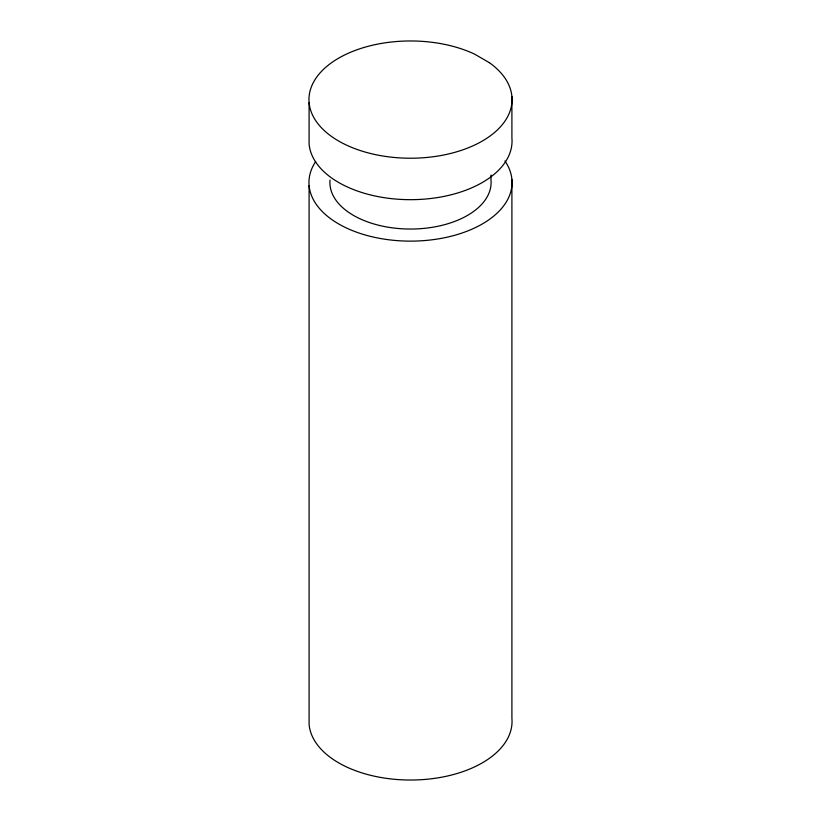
<?xml version="1.0" encoding="UTF-8"?>
<svg xmlns="http://www.w3.org/2000/svg" width="821" height="821" viewBox="0 0 821 821"><rect width="100%" height="100%" fill="white"/><g stroke="black" fill="none" stroke-linecap="round" stroke-linejoin="round"><path stroke-width="1.23" d="M511.904 96.529L511.904 137.979A101.537 58.619 0 0 1 415.816 199.595A101.537 58.619 0 0 1 309.096 144.116L309.096 102.666M511.904 179.43L511.904 718.334A101.537 58.619 0 0 1 415.816 779.95A101.537 58.619 0 0 1 309.096 724.471L309.096 185.567M490.989 175.037L490.989 180.066A80.602 46.53 0 0 1 410.5 229.038A80.602 46.53 0 0 1 330.011 180.066M504.946 160.967A101.537 58.619 0 0 1 410.982 241.128A101.537 58.619 0 0 1 315.705 161.491M489.408 62.704L474.405 54.032A101.537 58.619 0 0 0 311.559 86.41A101.537 58.619 0 0 0 433.344 156.719A101.537 58.619 0 0 0 489.408 62.704"/></g></svg>
